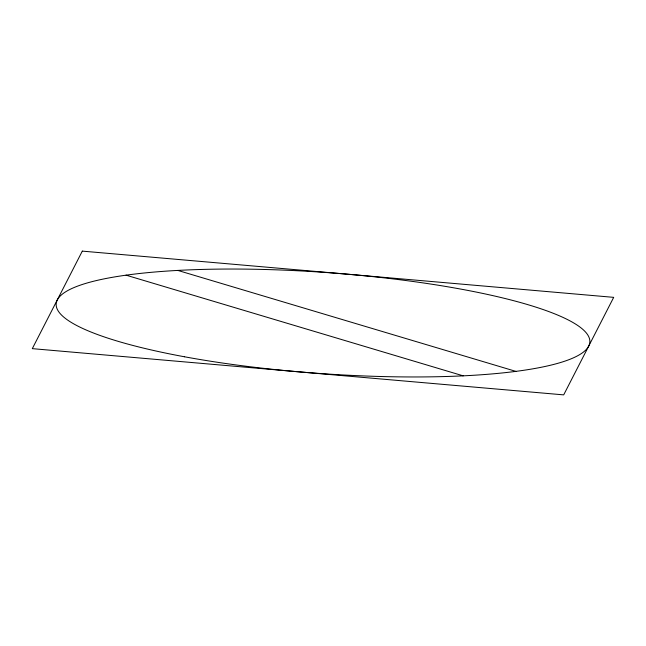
<?xml version="1.0" encoding="UTF-8"?>
<svg xmlns="http://www.w3.org/2000/svg" width="646" height="646" viewBox="0 0 646 646"><rect width="100%" height="100%" fill="white"/><g stroke="black" fill="none" stroke-linecap="round" stroke-linejoin="round"><path stroke-width="0.97" d="M177.795 270.416L515.879 371.377M126.059 275.164L463.19 375.843M82.308 251.124L32.3 348.646L563.692 394.876L613.7 297.354L82.308 251.124M184.417 356.762A267.525 50.59 4.1 0 0 589.798 342.574A267.525 50.59 4.1 0 0 194.785 269.665A267.525 50.59 4.1 0 0 184.417 356.762"/></g></svg>
